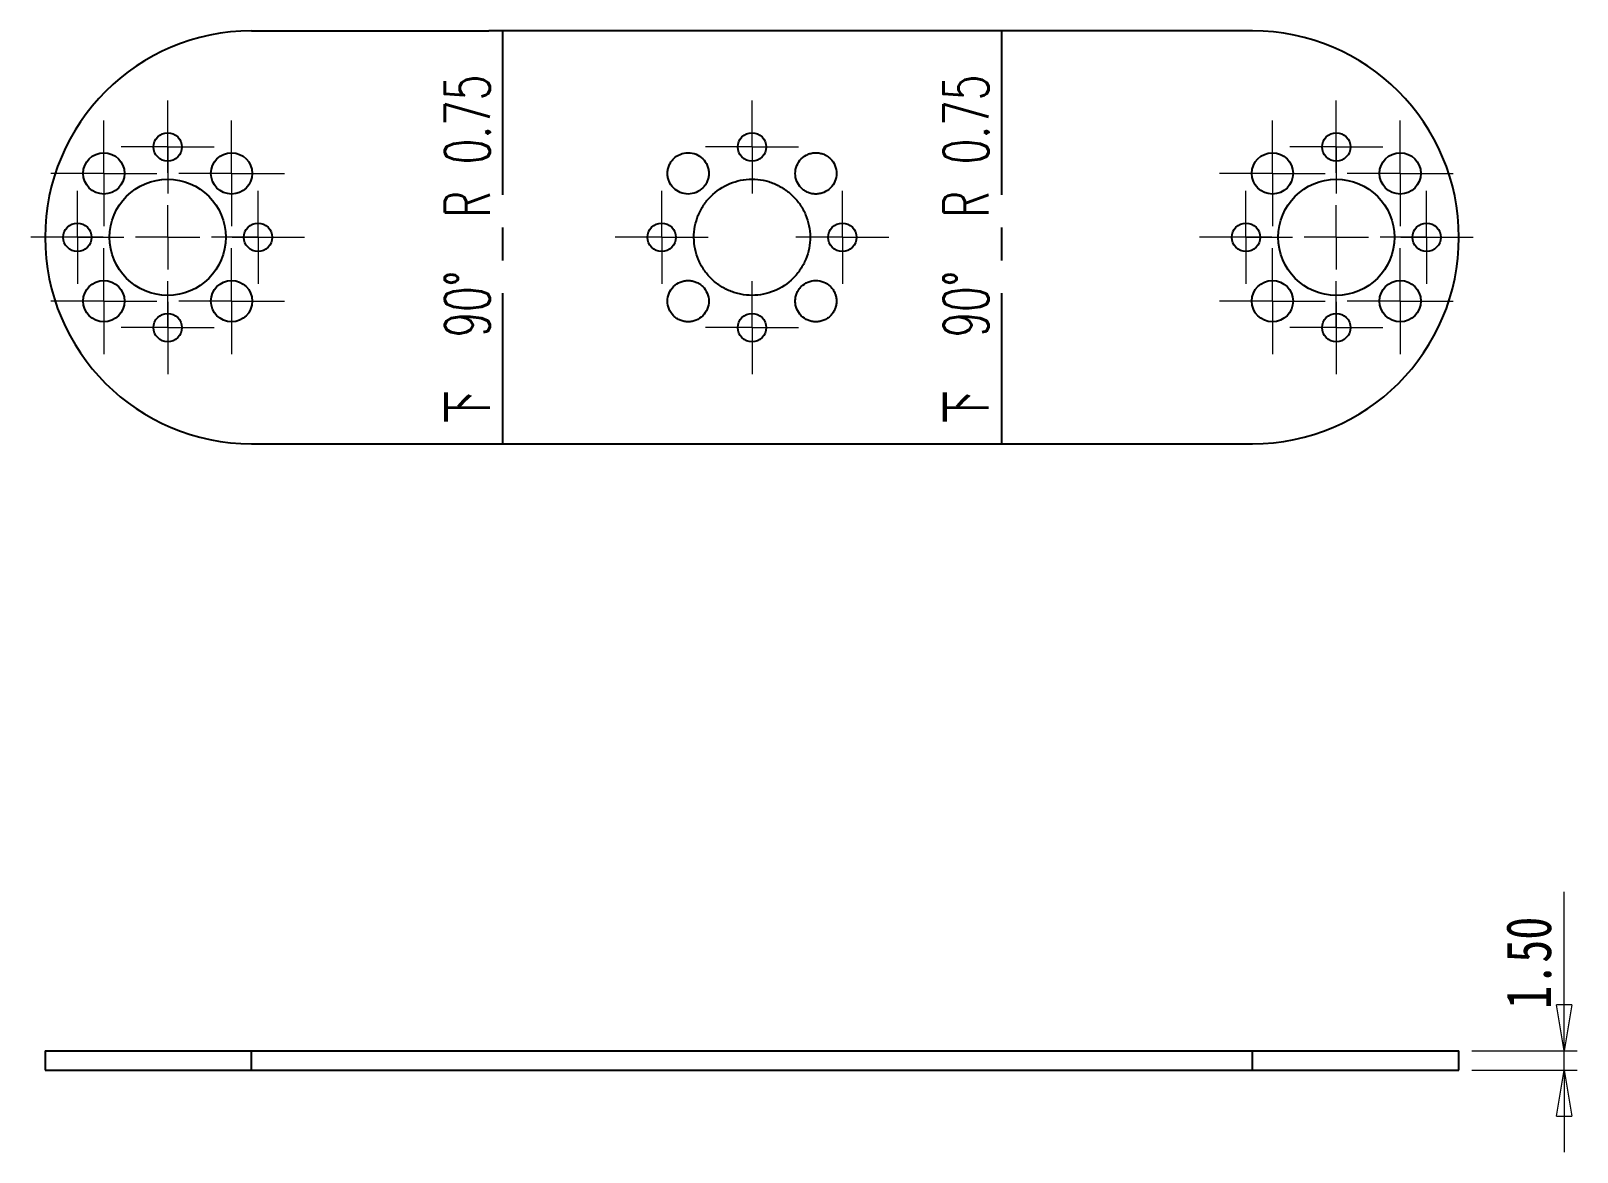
# Model space of a CAD drawing. Header units: millimetres. Extents: x 21 to 210, y 89 to 190.
# Drawn here: x 20.7 to 140.5, y 102.8 to 189.7 of the extents above; entities that cross this region are included whole.
import ezdxf

# ---------------------------------------------------------------- set-up
doc = ezdxf.new("R2010")
doc.units = ezdxf.units.MM
doc.linetypes.add('CENTERX2', pattern=[20.32, 12.7, -2.54, 2.54, -2.54])
doc.styles.add('SLDTEXTSTYLE0', font='TXT', dxfattribs={"width": 0.660714, "bigfont": 'bigfont'})
doc.styles.add('SLDTEXTSTYLE1', font='TXT', dxfattribs={"width": 0.75})
doc.dimstyles.new('SLDDIMSTYLE0', dxfattribs={"dimtxt": 3.5, "dimasz": 3.556, "dimexe": 0, "dimexo": 0.0625, "dimgap": 0.875, "dimtad": 1, "dimrnd": 1e-09, "dimzin": 4, "dimdsep": 46, "dimtxsty": 'SLDTEXTSTYLE1', "dimblk1": 'CLOSED', "dimblk2": 'CLOSED', "dimsah": 1, "dimcen": 0.09, "dimadec": 0, "dimazin": 1, "dimtfac": 1, "dimtmove": 0, "dimatfit": 0, "dimldrblk": 'CLOSED', "dimfxl": 0, "dimfrac": 2, "dimtolj": 1, "dimtzin": 12, "dimarcsym": 0})

# ---------------------------------------------------------------- blocks, each defined once
blk = doc.blocks.new('SW_CENTERMARKSYMBOL_0')
at = {"color": 0, "linetype": 'Continuous', "lineweight": 18}
for p, q in [((0, 2.5), (0, 3.6)), ((0, 0), (0, 2.5)), ((-2.5, 0), (-3.6, 0)), ((0, 0), (-2.5, 0)), ((0, 0), (0, -2.5)), ((0, 0), (2.5, 0)), ((2.5, 0), (3.6, 0)), ((0, -2.5), (0, -3.6))]:
    blk.add_line(p, q, dxfattribs=at)
blk = doc.blocks.new('SW_CENTERMARKSYMBOL_1')
at = {"color": 0, "linetype": 'Continuous', "lineweight": 18}
for p, q in [((0, 2.5), (0, 3.6)), ((0, 0), (0, 2.5)), ((-2.5, 0), (-3.6, 0)), ((0, 0), (-2.5, 0)), ((0, 0), (0, -2.5)), ((0, 0), (2.5, 0)), ((2.5, 0), (3.6, 0)), ((0, -2.5), (0, -3.6))]:
    blk.add_line(p, q, dxfattribs=at)
blk = doc.blocks.new('SW_CENTERMARKSYMBOL_2')
at = {"color": 0, "linetype": 'Continuous', "lineweight": 18}
for p, q in [((0, 2.5), (0, 3.6)), ((0, 0), (0, 2.5)), ((-2.5, 0), (-3.6, 0)), ((0, 0), (-2.5, 0)), ((0, 0), (0, -2.5)), ((0, 0), (2.5, 0)), ((2.5, 0), (3.6, 0)), ((0, -2.5), (0, -3.6))]:
    blk.add_line(p, q, dxfattribs=at)
blk = doc.blocks.new('SW_CENTERMARKSYMBOL_3')
at = {"color": 0, "linetype": 'Continuous', "lineweight": 18}
for p, q in [((0, 2.5), (0, 3.6)), ((0, 0), (0, 2.5)), ((-2.5, 0), (-3.6, 0)), ((0, 0), (-2.5, 0)), ((0, 0), (0, -2.5)), ((0, 0), (2.5, 0)), ((2.5, 0), (3.6, 0)), ((0, -2.5), (0, -3.6))]:
    blk.add_line(p, q, dxfattribs=at)
blk = doc.blocks.new('SW_CENTERMARKSYMBOL_4')
at = {"color": 0, "linetype": 'Continuous', "lineweight": 18}
for p, q in [((0, 5), (0, 7)), ((0, 0), (0, 2.5)), ((-5, 0), (-7, 0)), ((0, 0), (-2.5, 0)), ((0, 0), (0, -2.5)), ((0, 0), (2.5, 0)), ((5, 0), (7, 0)), ((0, -5), (0, -7))]:
    blk.add_line(p, q, dxfattribs=at)
blk = doc.blocks.new('SW_CENTERMARKSYMBOL_5')
at = {"color": 0, "linetype": 'Continuous', "lineweight": 18}
for p, q in [((0, 2.5), (0, 4.1)), ((0, 0), (0, 2.5)), ((-2.5, 0), (-4.1, 0)), ((0, 0), (-2.5, 0)), ((0, 0), (0, -2.5)), ((0, 0), (2.5, 0)), ((2.5, 0), (4.1, 0)), ((0, -2.5), (0, -4.1))]:
    blk.add_line(p, q, dxfattribs=at)
blk = doc.blocks.new('SW_CENTERMARKSYMBOL_6')
at = {"color": 0, "linetype": 'Continuous', "lineweight": 18}
for p, q in [((0, 2.5), (0, 4.1)), ((0, 0), (0, 2.5)), ((-2.5, 0), (-4.1, 0)), ((0, 0), (-2.5, 0)), ((0, 0), (0, -2.5)), ((0, 0), (2.5, 0)), ((2.5, 0), (4.1, 0)), ((0, -2.5), (0, -4.1))]:
    blk.add_line(p, q, dxfattribs=at)
blk = doc.blocks.new('SW_CENTERMARKSYMBOL_7')
at = {"color": 0, "linetype": 'Continuous', "lineweight": 18}
for p, q in [((0, 2.5), (0, 4.1)), ((0, 0), (0, 2.5)), ((-2.5, 0), (-4.1, 0)), ((0, 0), (-2.5, 0)), ((0, 0), (0, -2.5)), ((0, 0), (2.5, 0)), ((2.5, 0), (4.1, 0)), ((0, -2.5), (0, -4.1))]:
    blk.add_line(p, q, dxfattribs=at)
blk = doc.blocks.new('SW_CENTERMARKSYMBOL_8')
at = {"color": 0, "linetype": 'Continuous', "lineweight": 18}
for p, q in [((0, 2.5), (0, 4.1)), ((0, 0), (0, 2.5)), ((-2.5, 0), (-4.1, 0)), ((0, 0), (-2.5, 0)), ((0, 0), (0, -2.5)), ((0, 0), (2.5, 0)), ((2.5, 0), (4.1, 0)), ((0, -2.5), (0, -4.1))]:
    blk.add_line(p, q, dxfattribs=at)
blk = doc.blocks.new('SW_CENTERMARKSYMBOL_9')
at = {"color": 0, "linetype": 'Continuous', "lineweight": 18}
for p, q in [((0, 2.5), (0, 3.6)), ((0, 0), (0, 2.5)), ((-2.5, 0), (-3.6, 0)), ((0, 0), (-2.5, 0)), ((0, 0), (0, -2.5)), ((0, 0), (2.5, 0)), ((2.5, 0), (3.6, 0)), ((0, -2.5), (0, -3.6))]:
    blk.add_line(p, q, dxfattribs=at)
blk = doc.blocks.new('SW_CENTERMARKSYMBOL_10')
at = {"color": 0, "linetype": 'Continuous', "lineweight": 18}
for p, q in [((0, 2.5), (0, 3.6)), ((0, 0), (0, 2.5)), ((-2.5, 0), (-3.6, 0)), ((0, 0), (-2.5, 0)), ((0, 0), (0, -2.5)), ((0, 0), (2.5, 0)), ((2.5, 0), (3.6, 0)), ((0, -2.5), (0, -3.6))]:
    blk.add_line(p, q, dxfattribs=at)
blk = doc.blocks.new('SW_CENTERMARKSYMBOL_11')
at = {"color": 0, "linetype": 'Continuous', "lineweight": 18}
for p, q in [((0, 2.5), (0, 3.6)), ((0, 0), (0, 2.5)), ((-2.5, 0), (-3.6, 0)), ((0, 0), (-2.5, 0)), ((0, 0), (0, -2.5)), ((0, 0), (2.5, 0)), ((2.5, 0), (3.6, 0)), ((0, -2.5), (0, -3.6))]:
    blk.add_line(p, q, dxfattribs=at)
blk = doc.blocks.new('SW_CENTERMARKSYMBOL_12')
at = {"color": 0, "linetype": 'Continuous', "lineweight": 18}
for p, q in [((0, 2.5), (0, 3.6)), ((0, 0), (0, 2.5)), ((-2.5, 0), (-3.6, 0)), ((0, 0), (-2.5, 0)), ((0, 0), (0, -2.5)), ((0, 0), (2.5, 0)), ((2.5, 0), (3.6, 0)), ((0, -2.5), (0, -3.6))]:
    blk.add_line(p, q, dxfattribs=at)
blk = doc.blocks.new('SW_CENTERMARKSYMBOL_13')
at = {"color": 0, "linetype": 'Continuous', "lineweight": 18}
for p, q in [((0, 5), (0, 7)), ((0, 0), (0, 2.5)), ((-5, 0), (-7, 0)), ((0, 0), (-2.5, 0)), ((0, 0), (0, -2.5)), ((0, 0), (2.5, 0)), ((5, 0), (7, 0)), ((0, -5), (0, -7))]:
    blk.add_line(p, q, dxfattribs=at)
blk = doc.blocks.new('SW_CENTERMARKSYMBOL_14')
at = {"color": 0, "linetype": 'Continuous', "lineweight": 18}
for p, q in [((0, 2.5), (0, 4.1)), ((0, 0), (0, 2.5)), ((-2.5, 0), (-4.1, 0)), ((0, 0), (-2.5, 0)), ((0, 0), (0, -2.5)), ((0, 0), (2.5, 0)), ((2.5, 0), (4.1, 0)), ((0, -2.5), (0, -4.1))]:
    blk.add_line(p, q, dxfattribs=at)
blk = doc.blocks.new('SW_CENTERMARKSYMBOL_15')
at = {"color": 0, "linetype": 'Continuous', "lineweight": 18}
for p, q in [((0, 2.5), (0, 4.1)), ((0, 0), (0, 2.5)), ((-2.5, 0), (-4.1, 0)), ((0, 0), (-2.5, 0)), ((0, 0), (0, -2.5)), ((0, 0), (2.5, 0)), ((2.5, 0), (4.1, 0)), ((0, -2.5), (0, -4.1))]:
    blk.add_line(p, q, dxfattribs=at)
blk = doc.blocks.new('SW_CENTERMARKSYMBOL_16')
at = {"color": 0, "linetype": 'Continuous', "lineweight": 18}
for p, q in [((0, 2.5), (0, 4.1)), ((0, 0), (0, 2.5)), ((-2.5, 0), (-4.1, 0)), ((0, 0), (-2.5, 0)), ((0, 0), (0, -2.5)), ((0, 0), (2.5, 0)), ((2.5, 0), (4.1, 0)), ((0, -2.5), (0, -4.1))]:
    blk.add_line(p, q, dxfattribs=at)
blk = doc.blocks.new('SW_CENTERMARKSYMBOL_17')
at = {"color": 0, "linetype": 'Continuous', "lineweight": 18}
for p, q in [((0, 2.5), (0, 4.1)), ((0, 0), (0, 2.5)), ((-2.5, 0), (-4.1, 0)), ((0, 0), (-2.5, 0)), ((0, 0), (0, -2.5)), ((0, 0), (2.5, 0)), ((2.5, 0), (4.1, 0)), ((0, -2.5), (0, -4.1))]:
    blk.add_line(p, q, dxfattribs=at)
blk = doc.blocks.new('SW_CENTERMARKSYMBOL_18')
at = {"color": 0, "linetype": 'Continuous', "lineweight": 18}
for p, q in [((0, 2.5), (0, 3.6)), ((0, 0), (0, 2.5)), ((-2.5, 0), (-3.6, 0)), ((0, 0), (-2.5, 0)), ((0, 0), (0, -2.5)), ((0, 0), (2.5, 0)), ((2.5, 0), (3.6, 0)), ((0, -2.5), (0, -3.6))]:
    blk.add_line(p, q, dxfattribs=at)
blk = doc.blocks.new('SW_CENTERMARKSYMBOL_19')
at = {"color": 0, "linetype": 'Continuous', "lineweight": 18}
for p, q in [((0, 2.5), (0, 3.6)), ((0, 0), (0, 2.5)), ((-2.5, 0), (-3.6, 0)), ((0, 0), (-2.5, 0)), ((0, 0), (0, -2.5)), ((0, 0), (2.5, 0)), ((2.5, 0), (3.6, 0)), ((0, -2.5), (0, -3.6))]:
    blk.add_line(p, q, dxfattribs=at)
blk = doc.blocks.new('SW_CENTERMARKSYMBOL_20')
at = {"color": 0, "linetype": 'Continuous', "lineweight": 18}
for p, q in [((0, 2.5), (0, 3.6)), ((0, 0), (0, 2.5)), ((-2.5, 0), (-3.6, 0)), ((0, 0), (-2.5, 0)), ((0, 0), (0, -2.5)), ((0, 0), (2.5, 0)), ((2.5, 0), (3.6, 0)), ((0, -2.5), (0, -3.6))]:
    blk.add_line(p, q, dxfattribs=at)
blk = doc.blocks.new('SW_CENTERMARKSYMBOL_21')
at = {"color": 0, "linetype": 'Continuous', "lineweight": 18}
for p, q in [((0, 2.5), (0, 3.6)), ((0, 0), (0, 2.5)), ((-2.5, 0), (-3.6, 0)), ((0, 0), (-2.5, 0)), ((0, 0), (0, -2.5)), ((0, 0), (2.5, 0)), ((2.5, 0), (3.6, 0)), ((0, -2.5), (0, -3.6))]:
    blk.add_line(p, q, dxfattribs=at)
blk = doc.blocks.new('_Closed')
at = {"color": 0, "linetype": 'ByBlock', "lineweight": -2}
for p, q in [((-1, 0.166667), (0, 0)), ((-1, 0.166667), (-1, -0.166667)), ((0, 0), (-1, -0.166667)), ((0, 0), (-1, 0))]:
    blk.add_line(p, q, dxfattribs=at)
blk = doc.blocks.new('_D')
at = {"color": 7, "linetype": 'Continuous', "lineweight": 18}
for p, q in [((139.51, 110.68), (139.51, 122.99)), ((132.35, 110.68), (140.51, 110.68)), ((139.51, 109.18), (139.51, 110.68)), ((132.35, 109.18), (140.51, 109.18)), ((139.51, 109.18), (139.51, 102.83))]:
    blk.add_line(p, q, dxfattribs=at)
at = {"color": 7, "linetype": 'Continuous', "lineweight": 18, "xscale": 3.556, "yscale": 3.556}
for p, rotation in [((139.51, 110.68, 1.34), 270.0000000000008), ((139.51, 109.18, 1.34), 90.00000000000078)]:
    blk.add_blockref('_Closed', p, dxfattribs=dict(at, rotation=rotation))
at = {"color": 7, "linetype": 'Continuous', "lineweight": 18, "insert": (135, 113.93), "char_height": 3.5, "attachment_point": 1, "rotation": 90, "style": 'SLDTEXTSTYLE1'}
blk.add_mtext('1.50', dxfattribs=at)

msp = doc.modelspace()

# ---------------------------------------------------------------- linework, layer by layer
at = {"color": 7, "linetype": 'Continuous', "lineweight": 25}
for p, q in [((37.798, 189.718), (56.181, 189.718)), ((115.353, 189.718), (56.181, 189.718)), ((37.798, 157.719), (115.353, 157.719)), ((21.799, 110.678), (21.799, 109.178)), ((37.798, 109.178), (37.798, 110.678)), ((37.798, 110.678), (115.353, 110.678)), ((115.353, 109.178), (115.353, 110.678)), ((131.352, 109.178), (131.352, 110.678)), ((37.798, 109.178), (115.353, 109.178))]:
    msp.add_line(p, q, dxfattribs=at)
at = {"color": 7, "linetype": 'CENTERX2'}
for p, q in [((57.254, 189.718), (57.254, 157.719)), ((95.897, 189.718), (95.897, 157.719))]:
    msp.add_line(p, q, dxfattribs=at)
at = {"color": 7, "linetype": 'Continuous', "lineweight": 25, "flags": 128}
for points in [[(21.799, 110.678), (21.808, 110.678), (21.886, 110.678), (22.042, 110.678), (22.274, 110.678), (22.582, 110.678), (22.964, 110.678), (23.418, 110.678), (23.942, 110.678), (24.534, 110.678), (25.19, 110.678), (25.908, 110.678), (26.684, 110.678), (27.514, 110.678), (28.394, 110.678), (29.32, 110.678), (30.287, 110.678), (31.291, 110.678), (32.326, 110.678), (33.388, 110.678), (34.472, 110.678), (35.572, 110.678), (36.682, 110.678), (37.798, 110.678)], [(115.353, 110.678), (116.469, 110.678), (117.58, 110.678), (118.679, 110.678), (119.763, 110.678), (120.825, 110.678), (121.86, 110.678), (122.864, 110.678), (123.831, 110.678), (124.757, 110.678), (125.637, 110.678), (126.467, 110.678), (127.243, 110.678), (127.961, 110.678), (128.617, 110.678), (129.209, 110.678), (129.733, 110.678), (130.187, 110.678), (130.569, 110.678), (130.877, 110.678), (131.109, 110.678), (131.265, 110.678), (131.343, 110.678), (131.352, 110.678)], [(21.799, 109.178), (21.808, 109.178), (21.886, 109.178), (22.042, 109.178), (22.274, 109.178), (22.582, 109.178), (22.964, 109.178), (23.418, 109.178), (23.942, 109.178), (24.534, 109.178), (25.19, 109.178), (25.908, 109.178), (26.684, 109.178), (27.514, 109.178), (28.394, 109.178), (29.32, 109.178), (30.287, 109.178), (31.291, 109.178), (32.326, 109.178), (33.388, 109.178), (34.472, 109.178), (35.572, 109.178), (36.682, 109.178), (37.798, 109.178)], [(115.353, 109.178), (116.469, 109.178), (117.58, 109.178), (118.679, 109.178), (119.763, 109.178), (120.825, 109.178), (121.86, 109.178), (122.864, 109.178), (123.831, 109.178), (124.757, 109.178), (125.637, 109.178), (126.467, 109.178), (127.243, 109.178), (127.961, 109.178), (128.617, 109.178), (129.209, 109.178), (129.733, 109.178), (130.187, 109.178), (130.569, 109.178), (130.877, 109.178), (131.109, 109.178), (131.265, 109.178), (131.343, 109.178), (131.352, 109.178)]]:
    msp.add_lwpolyline(points, dxfattribs=at)
at = {"color": 7, "linetype": 'Continuous', "lineweight": 25}
for centre, radius in [((31.298, 180.725), 1.1), ((76.577, 180.725), 1.1), ((121.853, 180.725), 1.1), ((26.348, 178.675), 1.6), ((36.248, 178.675), 1.6), ((116.903, 178.675), 1.6), ((126.803, 178.675), 1.6), ((31.298, 173.725), 4.5), ((121.853, 173.725), 4.5), ((24.298, 173.725), 1.1), ((38.298, 173.725), 1.1), ((69.577, 173.725), 1.1), ((83.577, 173.725), 1.1), ((114.853, 173.725), 1.1), ((128.853, 173.725), 1.1), ((26.348, 168.775), 1.6), ((36.248, 168.775), 1.6), ((116.903, 168.775), 1.6), ((126.803, 168.775), 1.6), ((31.298, 166.725), 1.1), ((76.577, 166.725), 1.1), ((121.853, 166.725), 1.1)]:
    msp.add_circle(centre, radius, dxfattribs=at)
for centre, start, end in [((37.798, 173.718), 90, 270), ((115.353, 173.718), 270, 90)]:
    msp.add_arc(centre, 16, start, end, dxfattribs=at)
for points, knots in [([(70.496, 177.544), (70.348, 177.691), (70.229, 177.868), (70.109, 178.158), (70.079, 178.257), (70.038, 178.462), (70.028, 178.568), (70.027, 178.776), (70.037, 178.88), (70.077, 179.086), (70.108, 179.187), (70.187, 179.38), (70.236, 179.473), (70.352, 179.648), (70.418, 179.728), (70.639, 179.95), (70.817, 180.071), (71.205, 180.233), (71.417, 180.275), (71.833, 180.275), (72.044, 180.234), (72.433, 180.074), (72.611, 179.954), (72.759, 179.806)], [0, 0, 0, 0, 0.0006236679, 0.0006236679, 0.0009355018, 0.0009355018, 0.0012473357, 0.0012473357, 0.0015591696, 0.0015591696, 0.0018710036, 0.0018710036, 0.0021828375, 0.0021828375, 0.0024946714, 0.0024946714, 0.0031183393, 0.0031183393, 0.0037420071, 0.0037420071, 0.004365675, 0.004365675, 0.0049893429, 0.0049893429, 0.0049893429, 0.0049893429]), ([(72.759, 179.806), (72.906, 179.659), (73.025, 179.482), (73.146, 179.192), (73.176, 179.092), (73.217, 178.888), (73.227, 178.782), (73.228, 178.574), (73.218, 178.47), (73.178, 178.264), (73.147, 178.163), (73.068, 177.97), (73.019, 177.877), (72.903, 177.702), (72.836, 177.622), (72.616, 177.4), (72.438, 177.279), (72.049, 177.117), (71.838, 177.075), (71.422, 177.075), (71.21, 177.116), (70.821, 177.276), (70.644, 177.395), (70.496, 177.544)], [0, 0, 0, 0, 0.0006236679, 0.0006236679, 0.0009355018, 0.0009355018, 0.0012473357, 0.0012473357, 0.0015591696, 0.0015591696, 0.0018710036, 0.0018710036, 0.0021828375, 0.0021828375, 0.0024946714, 0.0024946714, 0.0031183393, 0.0031183393, 0.0037420071, 0.0037420071, 0.004365675, 0.004365675, 0.0049893429, 0.0049893429, 0.0049893429, 0.0049893429]), ([(82.658, 177.544), (82.51, 177.396), (82.334, 177.277), (82.044, 177.157), (81.944, 177.126), (81.74, 177.085), (81.634, 177.075), (81.425, 177.075), (81.322, 177.084), (81.116, 177.125), (81.015, 177.155), (80.822, 177.234), (80.729, 177.283), (80.554, 177.4), (80.474, 177.466), (80.252, 177.686), (80.131, 177.865), (79.969, 178.253), (79.927, 178.464), (79.926, 178.881), (79.968, 179.092), (80.128, 179.481), (80.247, 179.658), (80.395, 179.806)], [0, 0, 0, 0, 0.0006236679, 0.0006236679, 0.0009355018, 0.0009355018, 0.0012473357, 0.0012473357, 0.0015591696, 0.0015591696, 0.0018710036, 0.0018710036, 0.0021828375, 0.0021828375, 0.0024946714, 0.0024946714, 0.0031183393, 0.0031183393, 0.0037420071, 0.0037420071, 0.004365675, 0.004365675, 0.0049893429, 0.0049893429, 0.0049893429, 0.0049893429]), ([(80.395, 179.806), (80.543, 179.954), (80.72, 180.073), (81.01, 180.193), (81.109, 180.224), (81.314, 180.264), (81.42, 180.275), (81.628, 180.275), (81.732, 180.266), (81.938, 180.225), (82.039, 180.195), (82.231, 180.116), (82.324, 180.067), (82.5, 179.95), (82.58, 179.884), (82.802, 179.664), (82.923, 179.485), (83.085, 179.097), (83.126, 178.886), (83.127, 178.469), (83.086, 178.258), (82.926, 177.869), (82.806, 177.692), (82.658, 177.544)], [0, 0, 0, 0, 0.0006236679, 0.0006236679, 0.0009355018, 0.0009355018, 0.0012473357, 0.0012473357, 0.0015591696, 0.0015591696, 0.0018710036, 0.0018710036, 0.0021828375, 0.0021828375, 0.0024946714, 0.0024946714, 0.0031183393, 0.0031183393, 0.0037420071, 0.0037420071, 0.004365675, 0.004365675, 0.0049893429, 0.0049893429, 0.0049893429, 0.0049893429]), ([(76.577, 169.225), (76.281, 169.225), (75.99, 169.253), (75.56, 169.337), (75.418, 169.373), (75.136, 169.458), (74.996, 169.508), (74.588, 169.677), (74.331, 169.814), (73.843, 170.139), (73.612, 170.328), (73.197, 170.741), (73.01, 170.966), (72.763, 171.332), (72.686, 171.459), (72.546, 171.717), (72.483, 171.849), (72.313, 172.253), (72.225, 172.535), (72.108, 173.114), (72.079, 173.405), (72.075, 173.99), (72.101, 174.286), (72.212, 174.867), (72.298, 175.153), (72.522, 175.7), (72.66, 175.962), (72.988, 176.456), (73.176, 176.686), (73.801, 177.316), (74.301, 177.653), (75.121, 177.995), (75.406, 178.082), (75.985, 178.197), (76.281, 178.225), (76.577, 178.225)], [0, 0, 0, 0, 0.00087568, 0.00087568, 0.00131352, 0.00131352, 0.00175136, 0.00175136, 0.002627041, 0.002627041, 0.003502721, 0.003502721, 0.004378401, 0.004378401, 0.004816241, 0.004816241, 0.005254081, 0.005254081, 0.006129762, 0.006129762, 0.007005442, 0.007005442, 0.007881122, 0.007881122, 0.008756802, 0.008756802, 0.009632482, 0.009632482, 0.010508163, 0.010508163, 0.012259523, 0.012259523, 0.013135203, 0.013135203, 0.014010884, 0.014010884, 0.014010884, 0.014010884]), ([(76.577, 178.225), (76.873, 178.225), (77.165, 178.197), (77.594, 178.113), (77.736, 178.078), (78.018, 177.992), (78.158, 177.942), (78.566, 177.774), (78.823, 177.636), (79.311, 177.312), (79.542, 177.123), (79.958, 176.71), (80.144, 176.485), (80.391, 176.118), (80.469, 175.991), (80.608, 175.733), (80.671, 175.601), (80.841, 175.197), (80.929, 174.916), (81.046, 174.337), (81.075, 174.045), (81.079, 173.461), (81.053, 173.165), (80.942, 172.583), (80.856, 172.298), (80.632, 171.75), (80.494, 171.488), (80.167, 170.995), (79.978, 170.764), (79.353, 170.134), (78.853, 169.797), (78.033, 169.456), (77.748, 169.368), (77.169, 169.253), (76.874, 169.225), (76.577, 169.225)], [0, 0, 0, 0, 0.00087568, 0.00087568, 0.00131352, 0.00131352, 0.00175136, 0.00175136, 0.002627041, 0.002627041, 0.003502721, 0.003502721, 0.004378401, 0.004378401, 0.004816241, 0.004816241, 0.005254081, 0.005254081, 0.006129762, 0.006129762, 0.007005442, 0.007005442, 0.007881122, 0.007881122, 0.008756802, 0.008756802, 0.009632482, 0.009632482, 0.010508163, 0.010508163, 0.012259523, 0.012259523, 0.013135203, 0.013135203, 0.014010884, 0.014010884, 0.014010884, 0.014010884]), ([(70.496, 169.907), (70.644, 170.055), (70.82, 170.173), (71.11, 170.294), (71.21, 170.324), (71.414, 170.365), (71.52, 170.375), (71.729, 170.376), (71.832, 170.366), (72.039, 170.326), (72.139, 170.295), (72.332, 170.216), (72.425, 170.167), (72.6, 170.051), (72.681, 169.984), (72.902, 169.764), (73.023, 169.586), (73.185, 169.197), (73.227, 168.986), (73.228, 168.57), (73.187, 168.358), (73.026, 167.969), (72.907, 167.792), (72.759, 167.644)], [0, 0, 0, 0, 0.0006236679, 0.0006236679, 0.0009355018, 0.0009355018, 0.0012473357, 0.0012473357, 0.0015591696, 0.0015591696, 0.0018710036, 0.0018710036, 0.0021828375, 0.0021828375, 0.0024946714, 0.0024946714, 0.0031183393, 0.0031183393, 0.0037420071, 0.0037420071, 0.004365675, 0.004365675, 0.0049893429, 0.0049893429, 0.0049893429, 0.0049893429]), ([(80.395, 167.644), (80.248, 167.792), (80.129, 167.968), (80.009, 168.258), (79.978, 168.358), (79.937, 168.562), (79.927, 168.668), (79.927, 168.877), (79.936, 168.98), (79.976, 169.187), (80.007, 169.288), (80.086, 169.48), (80.135, 169.573), (80.252, 169.748), (80.318, 169.829), (80.538, 170.051), (80.717, 170.172), (81.105, 170.334), (81.316, 170.375), (81.733, 170.376), (81.944, 170.335), (82.333, 170.174), (82.51, 170.055), (82.658, 169.907)], [0, 0, 0, 0, 0.0006236679, 0.0006236679, 0.0009355018, 0.0009355018, 0.0012473357, 0.0012473357, 0.0015591696, 0.0015591696, 0.0018710036, 0.0018710036, 0.0021828375, 0.0021828375, 0.0024946714, 0.0024946714, 0.0031183393, 0.0031183393, 0.0037420071, 0.0037420071, 0.004365675, 0.004365675, 0.0049893429, 0.0049893429, 0.0049893429, 0.0049893429]), ([(72.759, 167.644), (72.611, 167.496), (72.434, 167.378), (72.144, 167.257), (72.045, 167.227), (71.84, 167.186), (71.734, 167.176), (71.526, 167.175), (71.422, 167.185), (71.216, 167.225), (71.115, 167.256), (70.923, 167.335), (70.83, 167.384), (70.655, 167.5), (70.574, 167.566), (70.352, 167.787), (70.231, 167.965), (70.069, 168.354), (70.028, 168.565), (70.027, 168.981), (70.068, 169.192), (70.229, 169.581), (70.348, 169.759), (70.496, 169.907)], [0, 0, 0, 0, 0.0006236679, 0.0006236679, 0.0009355018, 0.0009355018, 0.0012473357, 0.0012473357, 0.0015591696, 0.0015591696, 0.0018710036, 0.0018710036, 0.0021828375, 0.0021828375, 0.0024946714, 0.0024946714, 0.0031183393, 0.0031183393, 0.0037420071, 0.0037420071, 0.004365675, 0.004365675, 0.0049893429, 0.0049893429, 0.0049893429, 0.0049893429]), ([(82.658, 169.907), (82.733, 169.832), (82.799, 169.752), (82.915, 169.578), (82.965, 169.485), (83.046, 169.291), (83.076, 169.191), (83.117, 168.986), (83.127, 168.88), (83.127, 168.671), (83.117, 168.567), (83.076, 168.361), (83.045, 168.26), (82.966, 168.067), (82.916, 167.974), (82.799, 167.799), (82.732, 167.718), (82.585, 167.571), (82.503, 167.503), (82.329, 167.386), (82.237, 167.337), (82.043, 167.257), (81.942, 167.226), (81.737, 167.186), (81.633, 167.176), (81.422, 167.175), (81.318, 167.185), (81.113, 167.226), (81.012, 167.257), (80.721, 167.377), (80.546, 167.493), (80.395, 167.644)], [0, 0, 0, 0, 0.0003125019, 0.0003125019, 0.0006250037, 0.0006250037, 0.0009375056, 0.0009375056, 0.0012500074, 0.0012500074, 0.0015625093, 0.0015625093, 0.0018750111, 0.0018750111, 0.002187513, 0.002187513, 0.0025000148, 0.0025000148, 0.0028125167, 0.0028125167, 0.0031250185, 0.0031250185, 0.0034375204, 0.0034375204, 0.0037500222, 0.0037500222, 0.0040625241, 0.0040625241, 0.0043750259, 0.0043750259, 0.0050000296, 0.0050000296, 0.0050000296, 0.0050000296])]:
    msp.add_open_spline(points, degree=3, knots=knots, dxfattribs=at)

# ---------------------------------------------------------------- block references
at = {"color": 7, "linetype": 'Continuous', "lineweight": 18}
for name, p in [('SW_CENTERMARKSYMBOL_18', (31.298, 180.725)), ('SW_CENTERMARKSYMBOL_3', (76.577, 180.725)), ('SW_CENTERMARKSYMBOL_9', (121.853, 180.725)), ('SW_CENTERMARKSYMBOL_17', (26.348, 178.675)), ('SW_CENTERMARKSYMBOL_14', (36.248, 178.675)), ('SW_CENTERMARKSYMBOL_5', (116.903, 178.675)), ('SW_CENTERMARKSYMBOL_8', (126.803, 178.675)), ('SW_CENTERMARKSYMBOL_13', (31.298, 173.725)), ('SW_CENTERMARKSYMBOL_4', (121.853, 173.725)), ('SW_CENTERMARKSYMBOL_21', (24.298, 173.725)), ('SW_CENTERMARKSYMBOL_19', (38.298, 173.725)), ('SW_CENTERMARKSYMBOL_2', (69.577, 173.725)), ('SW_CENTERMARKSYMBOL_0', (83.577, 173.725)), ('SW_CENTERMARKSYMBOL_10', (114.853, 173.725)), ('SW_CENTERMARKSYMBOL_12', (128.853, 173.725)), ('SW_CENTERMARKSYMBOL_16', (26.348, 168.775)), ('SW_CENTERMARKSYMBOL_15', (36.248, 168.775)), ('SW_CENTERMARKSYMBOL_6', (116.903, 168.775)), ('SW_CENTERMARKSYMBOL_7', (126.803, 168.775)), ('SW_CENTERMARKSYMBOL_20', (31.298, 166.725)), ('SW_CENTERMARKSYMBOL_1', (76.577, 166.725)), ('SW_CENTERMARKSYMBOL_11', (121.853, 166.725))]:
    msp.add_blockref(name, p, dxfattribs=at)

# ---------------------------------------------------------------- texts
at = {"color": 7, "linetype": 'Continuous', "lineweight": 0, "char_height": 3.5, "attachment_point": 2, "rotation": 90, "style": 'SLDTEXTSTYLE0'}
for insert in [(52.768, 172.809), (91.412, 172.809)]:
    msp.add_mtext('\\M+189BA  90\\M+1818B  R 0.75', dxfattribs=dict(at, insert=insert))

# ---------------------------------------------------------------- dimensions: what is measured, and where the dimension line sits
at = {"color": 7, "linetype": 'Continuous', "lineweight": 18}
dim = msp.add_linear_dim(base=(139.511, 110.678), p1=(131.352, 109.178), p2=(131.352, 110.678), angle=90, dimstyle='SLDDIMSTYLE0', dxfattribs=at)
dim.commit()
dim.dimension.update_dxf_attribs({"geometry": '_D', "text_midpoint": (139.511, 118.46), "dimtype": 160})

doc.saveas('drawing.dxf')
